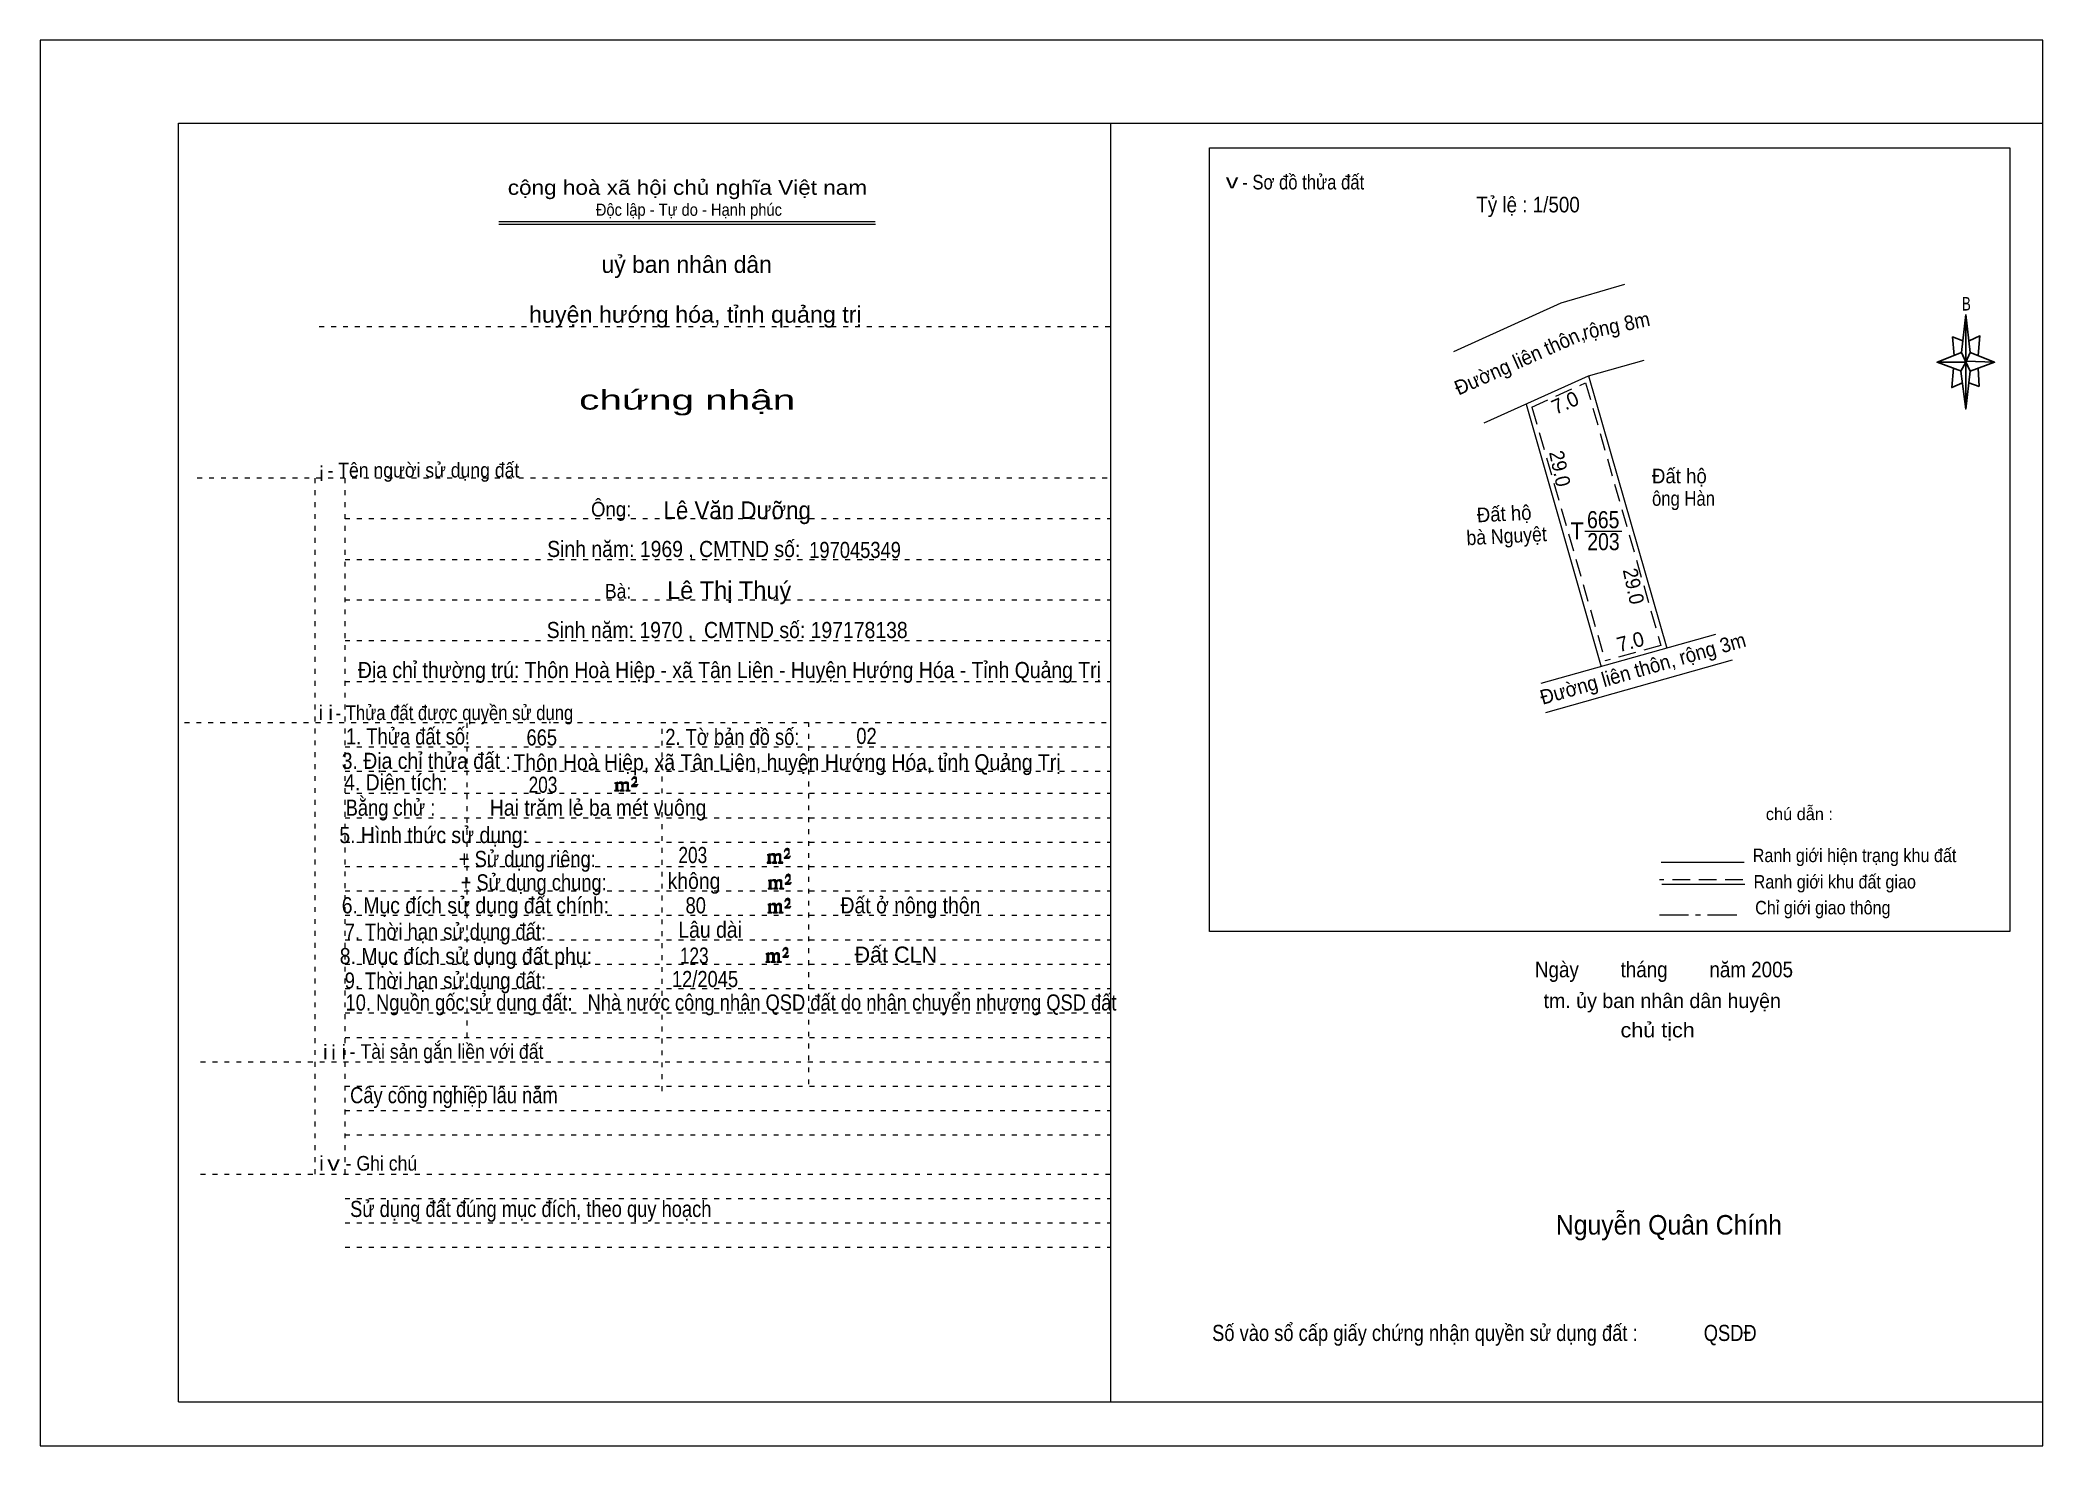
# Model space of a CAD drawing. Header units: centimetres. Extents: x 99.3 to 140.3, y -0.2 to 28.6.
import ezdxf
from ezdxf.enums import TextEntityAlignment as Align

# ---------------------------------------------------------------- set-up
doc = ezdxf.new("R2010")
doc.units = ezdxf.units.CM
doc.header["$LTSCALE"] = 0.12
for name, pattern in [('DOT_DASHED', [7.7, 5, -1.2, 0.3, -1.2]), ('DOTTED', [1.5, 0.3, -1.2]), ('MEDIUM_DASHED', [4.5, 3, -1.5])]:
    doc.linetypes.add(name, pattern=pattern)
for name, color, linetype, lineweight in [('1', 7, 'DOTTED', 13), ('2', 7, 'Continuous', 13), ('50', 7, 'Continuous', 13)]:
    doc.layers.add(name, color=color, linetype=linetype, lineweight=lineweight)
doc.layers.add('3', color=7, linetype='Continuous')
doc.layers.add('51', color=7, linetype='Continuous')

msp = doc.modelspace()

# ---------------------------------------------------------------- hatches: boundary and pattern name
at = {"layer": '50'}
for points in [[(111.1, 13.23), (111.1, 13.22), (111.1, 13.21), (111.08, 13.21), (111.07, 13.21), (111.07, 13.2), (111.16, 13.2), (111.16, 13.21), (111.15, 13.21), (111.14, 13.21), (111.14, 13.22), (111.14, 13.23), (111.14, 13.34), (111.14, 13.35), (111.15, 13.36), (111.17, 13.36), (111.18, 13.36), (111.19, 13.36), (111.2, 13.35), (111.22, 13.32), (111.22, 13.23), (111.2, 13.22), (111.2, 13.21), (111.19, 13.21), (111.18, 13.21), (111.18, 13.2), (111.27, 13.2), (111.27, 13.21), (111.26, 13.21), (111.25, 13.21), (111.25, 13.22), (111.25, 13.23), (111.25, 13.34), (111.27, 13.36), (111.28, 13.36), (111.29, 13.36), (111.32, 13.36), (111.32, 13.35), (111.33, 13.34), (111.33, 13.32), (111.33, 13.23), (111.33, 13.22), (111.32, 13.21), (111.32, 13.21), (111.3, 13.21), (111.3, 13.2), (111.39, 13.2), (111.39, 13.21), (111.38, 13.21), (111.37, 13.21), (111.36, 13.22), (111.36, 13.23), (111.36, 13.3), (111.36, 13.35), (111.36, 13.36), (111.35, 13.37), (111.33, 13.38), (111.3, 13.38), (111.29, 13.38), (111.27, 13.37), (111.24, 13.35), (111.24, 13.36), (111.23, 13.38), (111.22, 13.38), (111.2, 13.38), (111.18, 13.38), (111.17, 13.38), (111.15, 13.36), (111.14, 13.36), (111.14, 13.35), (111.14, 13.35), (111.14, 13.36), (111.14, 13.38), (111.07, 13.36), (111.07, 13.36), (111.08, 13.36), (111.1, 13.35), (111.1, 13.34), (111.1, 13.33)], [(111.52, 13.29), (111.55, 13.34), (111.55, 13.34), (111.54, 13.32), (111.52, 13.32), (111.51, 13.32), (111.46, 13.32), (111.49, 13.36), (111.5, 13.37), (111.52, 13.38), (111.52, 13.4), (111.52, 13.42), (111.52, 13.44), (111.52, 13.45), (111.52, 13.47), (111.51, 13.48), (111.5, 13.48), (111.49, 13.49), (111.48, 13.49), (111.46, 13.48), (111.46, 13.48), (111.45, 13.47), (111.44, 13.45), (111.42, 13.43), (111.44, 13.43), (111.44, 13.45), (111.45, 13.45), (111.46, 13.46), (111.48, 13.46), (111.49, 13.46), (111.5, 13.45), (111.51, 13.45), (111.51, 13.42), (111.51, 13.4), (111.49, 13.38), (111.49, 13.36), (111.48, 13.35), (111.42, 13.3), (111.42, 13.29)], [(114.22, 11.76), (114.22, 11.75), (114.22, 11.74), (114.21, 11.74), (114.2, 11.74), (114.2, 11.72), (114.28, 11.72), (114.28, 11.74), (114.27, 11.74), (114.26, 11.74), (114.26, 11.75), (114.26, 11.76), (114.26, 11.87), (114.26, 11.88), (114.27, 11.89), (114.3, 11.89), (114.31, 11.89), (114.32, 11.89), (114.33, 11.88), (114.34, 11.84), (114.34, 11.76), (114.33, 11.75), (114.33, 11.74), (114.32, 11.74), (114.31, 11.74), (114.31, 11.72), (114.4, 11.72), (114.4, 11.74), (114.38, 11.74), (114.37, 11.74), (114.37, 11.75), (114.37, 11.76), (114.37, 11.87), (114.4, 11.89), (114.41, 11.89), (114.42, 11.89), (114.44, 11.89), (114.44, 11.88), (114.45, 11.87), (114.45, 11.84), (114.45, 11.76), (114.45, 11.75), (114.44, 11.74), (114.44, 11.74), (114.43, 11.74), (114.43, 11.72), (114.52, 11.72), (114.52, 11.74), (114.5, 11.74), (114.49, 11.74), (114.48, 11.75), (114.48, 11.76), (114.48, 11.83), (114.48, 11.88), (114.48, 11.89), (114.47, 11.9), (114.45, 11.91), (114.43, 11.91), (114.42, 11.91), (114.4, 11.9), (114.36, 11.88), (114.36, 11.89), (114.35, 11.91), (114.34, 11.91), (114.33, 11.91), (114.31, 11.91), (114.3, 11.91), (114.27, 11.89), (114.26, 11.89), (114.26, 11.88), (114.26, 11.88), (114.26, 11.89), (114.26, 11.91), (114.2, 11.89), (114.2, 11.89), (114.21, 11.89), (114.22, 11.88), (114.22, 11.87), (114.22, 11.86)], [(114.65, 11.82), (114.67, 11.87), (114.67, 11.87), (114.66, 11.84), (114.65, 11.84), (114.64, 11.84), (114.58, 11.84), (114.62, 11.89), (114.63, 11.9), (114.65, 11.91), (114.65, 11.93), (114.65, 11.94), (114.65, 11.97), (114.65, 11.98), (114.65, 12), (114.64, 12.01), (114.63, 12.01), (114.62, 12.02), (114.6, 12.02), (114.58, 12.01), (114.58, 12.01), (114.57, 12), (114.56, 11.98), (114.55, 11.96), (114.56, 11.96), (114.56, 11.98), (114.57, 11.98), (114.58, 11.99), (114.6, 11.99), (114.62, 11.99), (114.63, 11.98), (114.64, 11.98), (114.64, 11.94), (114.64, 11.93), (114.62, 11.91), (114.62, 11.89), (114.6, 11.88), (114.55, 11.83), (114.55, 11.82)], [(114.24, 11.22), (114.24, 11.21), (114.24, 11.2), (114.23, 11.2), (114.22, 11.2), (114.22, 11.19), (114.31, 11.19), (114.31, 11.2), (114.3, 11.2), (114.28, 11.2), (114.28, 11.21), (114.28, 11.22), (114.28, 11.33), (114.28, 11.34), (114.3, 11.36), (114.32, 11.36), (114.33, 11.36), (114.34, 11.36), (114.35, 11.34), (114.36, 11.31), (114.36, 11.22), (114.35, 11.21), (114.35, 11.2), (114.34, 11.2), (114.33, 11.2), (114.33, 11.19), (114.42, 11.19), (114.42, 11.2), (114.41, 11.2), (114.4, 11.2), (114.4, 11.21), (114.4, 11.22), (114.4, 11.33), (114.42, 11.36), (114.43, 11.36), (114.44, 11.36), (114.46, 11.36), (114.46, 11.34), (114.47, 11.33), (114.47, 11.31), (114.47, 11.22), (114.47, 11.21), (114.46, 11.2), (114.46, 11.2), (114.45, 11.2), (114.45, 11.19), (114.54, 11.19), (114.54, 11.2), (114.53, 11.2), (114.52, 11.2), (114.5, 11.21), (114.5, 11.22), (114.5, 11.3), (114.5, 11.34), (114.5, 11.36), (114.49, 11.37), (114.47, 11.38), (114.45, 11.38), (114.44, 11.38), (114.42, 11.37), (114.38, 11.34), (114.38, 11.36), (114.37, 11.38), (114.36, 11.38), (114.35, 11.38), (114.33, 11.38), (114.32, 11.38), (114.3, 11.36), (114.28, 11.36), (114.28, 11.34), (114.28, 11.34), (114.28, 11.36), (114.28, 11.38), (114.22, 11.36), (114.22, 11.36), (114.23, 11.36), (114.24, 11.34), (114.24, 11.33), (114.24, 11.32)], [(114.67, 11.29), (114.69, 11.33), (114.69, 11.33), (114.68, 11.31), (114.67, 11.31), (114.66, 11.31), (114.6, 11.31), (114.64, 11.36), (114.65, 11.37), (114.67, 11.38), (114.67, 11.4), (114.67, 11.41), (114.67, 11.43), (114.67, 11.44), (114.67, 11.47), (114.66, 11.48), (114.65, 11.48), (114.64, 11.49), (114.63, 11.49), (114.6, 11.48), (114.6, 11.48), (114.59, 11.47), (114.58, 11.44), (114.57, 11.42), (114.58, 11.42), (114.58, 11.44), (114.59, 11.44), (114.6, 11.46), (114.63, 11.46), (114.64, 11.46), (114.65, 11.44), (114.66, 11.44), (114.66, 11.41), (114.66, 11.4), (114.64, 11.38), (114.64, 11.36), (114.63, 11.34), (114.57, 11.3), (114.57, 11.29)], [(114.23, 10.73), (114.23, 10.72), (114.23, 10.71), (114.22, 10.71), (114.21, 10.71), (114.21, 10.7), (114.3, 10.7), (114.3, 10.71), (114.29, 10.71), (114.27, 10.71), (114.27, 10.72), (114.27, 10.73), (114.27, 10.84), (114.27, 10.85), (114.29, 10.87), (114.31, 10.87), (114.32, 10.87), (114.33, 10.87), (114.34, 10.85), (114.35, 10.82), (114.35, 10.73), (114.34, 10.72), (114.34, 10.71), (114.33, 10.71), (114.32, 10.71), (114.32, 10.7), (114.41, 10.7), (114.41, 10.71), (114.4, 10.71), (114.39, 10.71), (114.39, 10.72), (114.39, 10.73), (114.39, 10.84), (114.41, 10.87), (114.42, 10.87), (114.43, 10.87), (114.45, 10.87), (114.45, 10.85), (114.46, 10.84), (114.46, 10.82), (114.46, 10.73), (114.46, 10.72), (114.45, 10.71), (114.45, 10.71), (114.44, 10.71), (114.44, 10.7), (114.53, 10.7), (114.53, 10.71), (114.52, 10.71), (114.51, 10.71), (114.49, 10.72), (114.49, 10.73), (114.49, 10.81), (114.49, 10.85), (114.49, 10.87), (114.48, 10.88), (114.46, 10.89), (114.44, 10.89), (114.43, 10.89), (114.41, 10.88), (114.37, 10.85), (114.37, 10.87), (114.36, 10.89), (114.35, 10.89), (114.34, 10.89), (114.32, 10.89), (114.31, 10.89), (114.29, 10.87), (114.27, 10.87), (114.27, 10.85), (114.27, 10.85), (114.27, 10.87), (114.27, 10.89), (114.21, 10.87), (114.21, 10.87), (114.22, 10.87), (114.23, 10.85), (114.23, 10.84), (114.23, 10.83)], [(114.66, 10.8), (114.68, 10.84), (114.68, 10.84), (114.67, 10.82), (114.66, 10.82), (114.65, 10.82), (114.59, 10.82), (114.63, 10.87), (114.64, 10.88), (114.66, 10.89), (114.66, 10.91), (114.66, 10.92), (114.66, 10.94), (114.66, 10.95), (114.66, 10.98), (114.65, 10.99), (114.64, 10.99), (114.63, 11), (114.62, 11), (114.59, 10.99), (114.59, 10.99), (114.58, 10.98), (114.57, 10.95), (114.56, 10.93), (114.57, 10.93), (114.57, 10.95), (114.58, 10.95), (114.59, 10.97), (114.62, 10.97), (114.63, 10.97), (114.64, 10.95), (114.65, 10.95), (114.65, 10.92), (114.65, 10.91), (114.63, 10.89), (114.63, 10.87), (114.62, 10.85), (114.56, 10.81), (114.56, 10.8)], [(114.19, 9.72), (114.19, 9.71), (114.19, 9.7), (114.18, 9.7), (114.17, 9.7), (114.17, 9.69), (114.26, 9.69), (114.26, 9.7), (114.25, 9.7), (114.23, 9.7), (114.23, 9.71), (114.23, 9.72), (114.23, 9.83), (114.23, 9.84), (114.25, 9.86), (114.27, 9.86), (114.28, 9.86), (114.29, 9.86), (114.3, 9.84), (114.31, 9.81), (114.31, 9.72), (114.3, 9.71), (114.3, 9.7), (114.29, 9.7), (114.28, 9.7), (114.28, 9.69), (114.37, 9.69), (114.37, 9.7), (114.36, 9.7), (114.35, 9.7), (114.35, 9.71), (114.35, 9.72), (114.35, 9.83), (114.37, 9.86), (114.38, 9.86), (114.39, 9.86), (114.41, 9.86), (114.41, 9.84), (114.42, 9.83), (114.42, 9.81), (114.42, 9.72), (114.42, 9.71), (114.41, 9.7), (114.41, 9.7), (114.4, 9.7), (114.4, 9.69), (114.49, 9.69), (114.49, 9.7), (114.48, 9.7), (114.47, 9.7), (114.45, 9.71), (114.45, 9.72), (114.45, 9.8), (114.45, 9.84), (114.45, 9.86), (114.44, 9.87), (114.42, 9.88), (114.4, 9.88), (114.39, 9.88), (114.37, 9.87), (114.33, 9.84), (114.33, 9.86), (114.32, 9.88), (114.31, 9.88), (114.3, 9.88), (114.28, 9.88), (114.27, 9.88), (114.25, 9.86), (114.23, 9.86), (114.23, 9.84), (114.23, 9.84), (114.23, 9.86), (114.23, 9.88), (114.17, 9.86), (114.17, 9.86), (114.18, 9.86), (114.19, 9.84), (114.19, 9.83), (114.19, 9.82)], [(114.62, 9.79), (114.64, 9.83), (114.64, 9.83), (114.63, 9.81), (114.62, 9.81), (114.61, 9.81), (114.55, 9.81), (114.59, 9.86), (114.6, 9.87), (114.62, 9.88), (114.62, 9.9), (114.62, 9.91), (114.62, 9.93), (114.62, 9.94), (114.62, 9.97), (114.61, 9.98), (114.6, 9.98), (114.59, 9.99), (114.58, 9.99), (114.55, 9.98), (114.55, 9.98), (114.54, 9.97), (114.53, 9.94), (114.52, 9.92), (114.53, 9.92), (114.53, 9.94), (114.54, 9.94), (114.55, 9.96), (114.58, 9.96), (114.59, 9.96), (114.6, 9.94), (114.61, 9.94), (114.61, 9.91), (114.61, 9.9), (114.59, 9.88), (114.59, 9.86), (114.58, 9.84), (114.52, 9.8), (114.52, 9.79)]]:
    msp.add_hatch(color=256, dxfattribs=at).paths.add_polyline_path(points)

# ---------------------------------------------------------------- linework, layer by layer
at = {"layer": '1', "linetype": 'Continuous'}
for p, q in [((102.14, 0.68), (102.14, 26.88)), ((102.14, 26.88), (140.34, 26.88)), ((121.24, 0.68), (121.24, 26.88)), ((140.34, 0.68), (140.34, 26.88)), ((108.7, 24.86), (116.41, 24.86)), ((108.7, 24.81), (116.42, 24.81)), ((102.14, 0.68), (140.34, 0.68))]:
    msp.add_line(p, q, dxfattribs=at)
at = {"layer": '1'}
for p, q in [((105.02, 22.71), (121.24, 22.71)), ((102.52, 19.61), (121.24, 19.61)), ((104.94, 5.35), (104.94, 19.61)), ((105.55, 5.35), (105.55, 19.61)), ((105.55, 18.78), (121.24, 18.78)), ((105.55, 17.94), (121.24, 17.94)), ((105.55, 17.11), (121.24, 17.11)), ((105.55, 16.28), (121.24, 16.28)), ((105.55, 15.44), (121.24, 15.44)), ((102.26, 14.6), (121.24, 14.6)), ((108.05, 8.15), (108.05, 14.6)), ((112.05, 7.05), (112.05, 14.6)), ((115.05, 7.19), (115.05, 14.6)), ((105.55, 14.1), (121.24, 14.1)), ((105.55, 13.6), (121.24, 13.6)), ((105.55, 13.15), (121.24, 13.15)), ((105.55, 12.65), (121.24, 12.65)), ((105.55, 12.15), (121.24, 12.15)), ((105.55, 11.65), (121.24, 11.65)), ((105.55, 11.15), (121.24, 11.15)), ((105.55, 10.65), (121.24, 10.65)), ((105.55, 10.15), (121.24, 10.15)), ((105.55, 9.65), (121.24, 9.65)), ((105.55, 9.15), (121.24, 9.15)), ((105.55, 8.65), (121.24, 8.65)), ((105.55, 8.15), (121.24, 8.15)), ((102.59, 7.65), (121.24, 7.65)), ((105.55, 7.15), (121.24, 7.15)), ((105.55, 6.65), (121.24, 6.65)), ((105.55, 6.15), (121.24, 6.15)), ((102.59, 5.35), (121.24, 5.35)), ((105.55, 4.85), (121.24, 4.85)), ((105.55, 4.35), (121.24, 4.35)), ((105.55, 3.85), (121.24, 3.85))]:
    msp.add_line(p, q, dxfattribs=at)
at = {"layer": '1', "linetype": 'Continuous'}
msp.add_lwpolyline([(99.3, -0.22), (140.34, -0.22), (140.34, 28.58), (99.3, 28.58)], close=True, dxfattribs=at)
at = {"layer": '2'}
for p, q in [((130.47, 23.2), (131.77, 23.58)), ((128.27, 22.2), (130.47, 23.2)), ((131.03, 21.7), (132.63, 16.12)), ((129.75, 21.12), (131.29, 15.74)), ((130.95, 18.52), (131.71, 18.52)), ((133.63, 16.4), (130.05, 15.4)), ((133.97, 15.88), (130.15, 14.8))]:
    msp.add_line(p, q, dxfattribs=at)
at = {"layer": '2', "linetype": 'MEDIUM_DASHED'}
for p, q in [((129.87, 21.06), (130.97, 21.56)), ((130.97, 21.56), (132.51, 16.18)), ((129.87, 21.06), (131.37, 15.86)), ((132.51, 16.18), (131.37, 15.86))]:
    msp.add_line(p, q, dxfattribs=at)
at = {"layer": '2'}
msp.add_lwpolyline([(123.26, 26.37), (139.66, 26.37), (139.66, 10.32), (123.26, 10.32)], close=True, dxfattribs=at)
msp.add_lwpolyline([(128.89, 20.74), (131.03, 21.7), (132.17, 22.02)], dxfattribs=at)
at = {"layer": '50', "lineweight": 25}
for p, q in [((138.67, 22.18), (138.76, 22.96)), ((138.85, 22.18), (139.35, 21.98)), ((138.67, 21.8), (138.17, 21.98)), ((138.85, 21.8), (138.76, 21.02)), ((139.01, 21.86), (139.03, 21.48)), ((139.03, 21.48), (138.82, 21.56))]:
    msp.add_line(p, q, dxfattribs=at)
at = {"layer": '50'}
for p, q in [((134.22, 11.73), (132.52, 11.73)), ((134.23, 11.28), (132.53, 11.28))]:
    msp.add_line(p, q, dxfattribs=at)
at = {"layer": '50', "linetype": 'MEDIUM_DASHED'}
msp.add_line((134.19, 11.38), (132.48, 11.38), dxfattribs=at)
at = {"layer": '50', "linetype": 'DOT_DASHED'}
msp.add_line((132.48, 10.66), (134.19, 10.66), dxfattribs=at)
at = {"layer": '50', "lineweight": 25}
for points in [[(138.76, 22.96), (138.85, 22.18), (138.76, 21.98)], [(138.76, 21.98), (138.17, 21.98), (138.67, 22.18), (138.85, 21.8), (139.35, 21.98), (138.76, 22)], [(138.76, 21.98), (138.76, 21.02), (138.66, 21.8)]]:
    msp.add_lwpolyline(points, close=True, dxfattribs=at)
for points in [[(138.76, 21.98), (138.67, 22.18), (138.17, 21.98)], [(138.7, 22.42), (138.49, 22.5), (138.52, 22.12)], [(138.83, 22.42), (139.05, 22.52), (139.01, 22.12)], [(138.51, 21.86), (138.47, 21.46), (138.69, 21.56)], [(138.76, 21.98), (138.85, 21.8), (139.35, 21.98)]]:
    msp.add_lwpolyline(points, dxfattribs=at)
at = {"layer": '50'}
for points in [[(111.1, 13.23), (111.1, 13.22), (111.1, 13.21), (111.08, 13.21), (111.07, 13.21), (111.07, 13.2), (111.16, 13.2), (111.16, 13.21), (111.15, 13.21), (111.14, 13.21), (111.14, 13.22), (111.14, 13.23), (111.14, 13.34), (111.14, 13.35), (111.15, 13.36), (111.17, 13.36), (111.18, 13.36), (111.19, 13.36), (111.2, 13.35), (111.22, 13.32), (111.22, 13.23), (111.2, 13.22), (111.2, 13.21), (111.19, 13.21), (111.18, 13.21), (111.18, 13.2), (111.27, 13.2), (111.27, 13.21), (111.26, 13.21), (111.25, 13.21), (111.25, 13.22), (111.25, 13.23), (111.25, 13.34), (111.27, 13.36), (111.28, 13.36), (111.29, 13.36), (111.32, 13.36), (111.32, 13.35), (111.33, 13.34), (111.33, 13.32), (111.33, 13.23), (111.33, 13.22), (111.32, 13.21), (111.32, 13.21), (111.3, 13.21), (111.3, 13.2), (111.39, 13.2), (111.39, 13.21), (111.38, 13.21), (111.37, 13.21), (111.36, 13.22), (111.36, 13.23), (111.36, 13.3), (111.36, 13.35), (111.36, 13.36), (111.35, 13.37), (111.33, 13.38), (111.3, 13.38), (111.29, 13.38), (111.27, 13.37), (111.24, 13.35), (111.24, 13.36), (111.23, 13.38), (111.22, 13.38), (111.2, 13.38), (111.18, 13.38), (111.17, 13.38), (111.15, 13.36), (111.14, 13.36), (111.14, 13.35), (111.14, 13.35), (111.14, 13.36), (111.14, 13.38), (111.07, 13.36), (111.07, 13.36), (111.08, 13.36), (111.1, 13.35), (111.1, 13.34), (111.1, 13.33)], [(111.52, 13.29), (111.55, 13.34), (111.55, 13.34), (111.54, 13.32), (111.52, 13.32), (111.51, 13.32), (111.46, 13.32), (111.49, 13.36), (111.5, 13.37), (111.52, 13.38), (111.52, 13.4), (111.52, 13.42), (111.52, 13.44), (111.52, 13.45), (111.52, 13.47), (111.51, 13.48), (111.5, 13.48), (111.49, 13.49), (111.48, 13.49), (111.46, 13.48), (111.46, 13.48), (111.45, 13.47), (111.44, 13.45), (111.42, 13.43), (111.44, 13.43), (111.44, 13.45), (111.45, 13.45), (111.46, 13.46), (111.48, 13.46), (111.49, 13.46), (111.5, 13.45), (111.51, 13.45), (111.51, 13.42), (111.51, 13.4), (111.49, 13.38), (111.49, 13.36), (111.48, 13.35), (111.42, 13.3), (111.42, 13.29)], [(114.22, 11.76), (114.22, 11.75), (114.22, 11.74), (114.21, 11.74), (114.2, 11.74), (114.2, 11.72), (114.28, 11.72), (114.28, 11.74), (114.27, 11.74), (114.26, 11.74), (114.26, 11.75), (114.26, 11.76), (114.26, 11.87), (114.26, 11.88), (114.27, 11.89), (114.3, 11.89), (114.31, 11.89), (114.32, 11.89), (114.33, 11.88), (114.34, 11.84), (114.34, 11.76), (114.33, 11.75), (114.33, 11.74), (114.32, 11.74), (114.31, 11.74), (114.31, 11.72), (114.4, 11.72), (114.4, 11.74), (114.38, 11.74), (114.37, 11.74), (114.37, 11.75), (114.37, 11.76), (114.37, 11.87), (114.4, 11.89), (114.41, 11.89), (114.42, 11.89), (114.44, 11.89), (114.44, 11.88), (114.45, 11.87), (114.45, 11.84), (114.45, 11.76), (114.45, 11.75), (114.44, 11.74), (114.44, 11.74), (114.43, 11.74), (114.43, 11.72), (114.52, 11.72), (114.52, 11.74), (114.5, 11.74), (114.49, 11.74), (114.48, 11.75), (114.48, 11.76), (114.48, 11.83), (114.48, 11.88), (114.48, 11.89), (114.47, 11.9), (114.45, 11.91), (114.43, 11.91), (114.42, 11.91), (114.4, 11.9), (114.36, 11.88), (114.36, 11.89), (114.35, 11.91), (114.34, 11.91), (114.33, 11.91), (114.31, 11.91), (114.3, 11.91), (114.27, 11.89), (114.26, 11.89), (114.26, 11.88), (114.26, 11.88), (114.26, 11.89), (114.26, 11.91), (114.2, 11.89), (114.2, 11.89), (114.21, 11.89), (114.22, 11.88), (114.22, 11.87), (114.22, 11.86)], [(114.65, 11.82), (114.67, 11.87), (114.67, 11.87), (114.66, 11.84), (114.65, 11.84), (114.64, 11.84), (114.58, 11.84), (114.62, 11.89), (114.63, 11.9), (114.65, 11.91), (114.65, 11.93), (114.65, 11.94), (114.65, 11.97), (114.65, 11.98), (114.65, 12), (114.64, 12.01), (114.63, 12.01), (114.62, 12.02), (114.6, 12.02), (114.58, 12.01), (114.58, 12.01), (114.57, 12), (114.56, 11.98), (114.55, 11.96), (114.56, 11.96), (114.56, 11.98), (114.57, 11.98), (114.58, 11.99), (114.6, 11.99), (114.62, 11.99), (114.63, 11.98), (114.64, 11.98), (114.64, 11.94), (114.64, 11.93), (114.62, 11.91), (114.62, 11.89), (114.6, 11.88), (114.55, 11.83), (114.55, 11.82)], [(114.24, 11.22), (114.24, 11.21), (114.24, 11.2), (114.23, 11.2), (114.22, 11.2), (114.22, 11.19), (114.31, 11.19), (114.31, 11.2), (114.3, 11.2), (114.28, 11.2), (114.28, 11.21), (114.28, 11.22), (114.28, 11.33), (114.28, 11.34), (114.3, 11.36), (114.32, 11.36), (114.33, 11.36), (114.34, 11.36), (114.35, 11.34), (114.36, 11.31), (114.36, 11.22), (114.35, 11.21), (114.35, 11.2), (114.34, 11.2), (114.33, 11.2), (114.33, 11.19), (114.42, 11.19), (114.42, 11.2), (114.41, 11.2), (114.4, 11.2), (114.4, 11.21), (114.4, 11.22), (114.4, 11.33), (114.42, 11.36), (114.43, 11.36), (114.44, 11.36), (114.46, 11.36), (114.46, 11.34), (114.47, 11.33), (114.47, 11.31), (114.47, 11.22), (114.47, 11.21), (114.46, 11.2), (114.46, 11.2), (114.45, 11.2), (114.45, 11.19), (114.54, 11.19), (114.54, 11.2), (114.53, 11.2), (114.52, 11.2), (114.5, 11.21), (114.5, 11.22), (114.5, 11.3), (114.5, 11.34), (114.5, 11.36), (114.49, 11.37), (114.47, 11.38), (114.45, 11.38), (114.44, 11.38), (114.42, 11.37), (114.38, 11.34), (114.38, 11.36), (114.37, 11.38), (114.36, 11.38), (114.35, 11.38), (114.33, 11.38), (114.32, 11.38), (114.3, 11.36), (114.28, 11.36), (114.28, 11.34), (114.28, 11.34), (114.28, 11.36), (114.28, 11.38), (114.22, 11.36), (114.22, 11.36), (114.23, 11.36), (114.24, 11.34), (114.24, 11.33), (114.24, 11.32)], [(114.67, 11.29), (114.69, 11.33), (114.69, 11.33), (114.68, 11.31), (114.67, 11.31), (114.66, 11.31), (114.6, 11.31), (114.64, 11.36), (114.65, 11.37), (114.67, 11.38), (114.67, 11.4), (114.67, 11.41), (114.67, 11.43), (114.67, 11.44), (114.67, 11.47), (114.66, 11.48), (114.65, 11.48), (114.64, 11.49), (114.63, 11.49), (114.6, 11.48), (114.6, 11.48), (114.59, 11.47), (114.58, 11.44), (114.57, 11.42), (114.58, 11.42), (114.58, 11.44), (114.59, 11.44), (114.6, 11.46), (114.63, 11.46), (114.64, 11.46), (114.65, 11.44), (114.66, 11.44), (114.66, 11.41), (114.66, 11.4), (114.64, 11.38), (114.64, 11.36), (114.63, 11.34), (114.57, 11.3), (114.57, 11.29)], [(114.23, 10.73), (114.23, 10.72), (114.23, 10.71), (114.22, 10.71), (114.21, 10.71), (114.21, 10.7), (114.3, 10.7), (114.3, 10.71), (114.29, 10.71), (114.27, 10.71), (114.27, 10.72), (114.27, 10.73), (114.27, 10.84), (114.27, 10.85), (114.29, 10.87), (114.31, 10.87), (114.32, 10.87), (114.33, 10.87), (114.34, 10.85), (114.35, 10.82), (114.35, 10.73), (114.34, 10.72), (114.34, 10.71), (114.33, 10.71), (114.32, 10.71), (114.32, 10.7), (114.41, 10.7), (114.41, 10.71), (114.4, 10.71), (114.39, 10.71), (114.39, 10.72), (114.39, 10.73), (114.39, 10.84), (114.41, 10.87), (114.42, 10.87), (114.43, 10.87), (114.45, 10.87), (114.45, 10.85), (114.46, 10.84), (114.46, 10.82), (114.46, 10.73), (114.46, 10.72), (114.45, 10.71), (114.45, 10.71), (114.44, 10.71), (114.44, 10.7), (114.53, 10.7), (114.53, 10.71), (114.52, 10.71), (114.51, 10.71), (114.49, 10.72), (114.49, 10.73), (114.49, 10.81), (114.49, 10.85), (114.49, 10.87), (114.48, 10.88), (114.46, 10.89), (114.44, 10.89), (114.43, 10.89), (114.41, 10.88), (114.37, 10.85), (114.37, 10.87), (114.36, 10.89), (114.35, 10.89), (114.34, 10.89), (114.32, 10.89), (114.31, 10.89), (114.29, 10.87), (114.27, 10.87), (114.27, 10.85), (114.27, 10.85), (114.27, 10.87), (114.27, 10.89), (114.21, 10.87), (114.21, 10.87), (114.22, 10.87), (114.23, 10.85), (114.23, 10.84), (114.23, 10.83)], [(114.66, 10.8), (114.68, 10.84), (114.68, 10.84), (114.67, 10.82), (114.66, 10.82), (114.65, 10.82), (114.59, 10.82), (114.63, 10.87), (114.64, 10.88), (114.66, 10.89), (114.66, 10.91), (114.66, 10.92), (114.66, 10.94), (114.66, 10.95), (114.66, 10.98), (114.65, 10.99), (114.64, 10.99), (114.63, 11), (114.62, 11), (114.59, 10.99), (114.59, 10.99), (114.58, 10.98), (114.57, 10.95), (114.56, 10.93), (114.57, 10.93), (114.57, 10.95), (114.58, 10.95), (114.59, 10.97), (114.62, 10.97), (114.63, 10.97), (114.64, 10.95), (114.65, 10.95), (114.65, 10.92), (114.65, 10.91), (114.63, 10.89), (114.63, 10.87), (114.62, 10.85), (114.56, 10.81), (114.56, 10.8)], [(114.19, 9.72), (114.19, 9.71), (114.19, 9.7), (114.18, 9.7), (114.17, 9.7), (114.17, 9.69), (114.26, 9.69), (114.26, 9.7), (114.25, 9.7), (114.23, 9.7), (114.23, 9.71), (114.23, 9.72), (114.23, 9.83), (114.23, 9.84), (114.25, 9.86), (114.27, 9.86), (114.28, 9.86), (114.29, 9.86), (114.3, 9.84), (114.31, 9.81), (114.31, 9.72), (114.3, 9.71), (114.3, 9.7), (114.29, 9.7), (114.28, 9.7), (114.28, 9.69), (114.37, 9.69), (114.37, 9.7), (114.36, 9.7), (114.35, 9.7), (114.35, 9.71), (114.35, 9.72), (114.35, 9.83), (114.37, 9.86), (114.38, 9.86), (114.39, 9.86), (114.41, 9.86), (114.41, 9.84), (114.42, 9.83), (114.42, 9.81), (114.42, 9.72), (114.42, 9.71), (114.41, 9.7), (114.41, 9.7), (114.4, 9.7), (114.4, 9.69), (114.49, 9.69), (114.49, 9.7), (114.48, 9.7), (114.47, 9.7), (114.45, 9.71), (114.45, 9.72), (114.45, 9.8), (114.45, 9.84), (114.45, 9.86), (114.44, 9.87), (114.42, 9.88), (114.4, 9.88), (114.39, 9.88), (114.37, 9.87), (114.33, 9.84), (114.33, 9.86), (114.32, 9.88), (114.31, 9.88), (114.3, 9.88), (114.28, 9.88), (114.27, 9.88), (114.25, 9.86), (114.23, 9.86), (114.23, 9.84), (114.23, 9.84), (114.23, 9.86), (114.23, 9.88), (114.17, 9.86), (114.17, 9.86), (114.18, 9.86), (114.19, 9.84), (114.19, 9.83), (114.19, 9.82)], [(114.62, 9.79), (114.64, 9.83), (114.64, 9.83), (114.63, 9.81), (114.62, 9.81), (114.61, 9.81), (114.55, 9.81), (114.59, 9.86), (114.6, 9.87), (114.62, 9.88), (114.62, 9.9), (114.62, 9.91), (114.62, 9.93), (114.62, 9.94), (114.62, 9.97), (114.61, 9.98), (114.6, 9.98), (114.59, 9.99), (114.58, 9.99), (114.55, 9.98), (114.55, 9.98), (114.54, 9.97), (114.53, 9.94), (114.52, 9.92), (114.53, 9.92), (114.53, 9.94), (114.54, 9.94), (114.55, 9.96), (114.58, 9.96), (114.59, 9.96), (114.6, 9.94), (114.61, 9.94), (114.61, 9.91), (114.61, 9.9), (114.59, 9.88), (114.59, 9.86), (114.58, 9.84), (114.52, 9.8), (114.52, 9.79)]]:
    msp.add_lwpolyline(points, close=True, dxfattribs=at)

# ---------------------------------------------------------------- texts
at = {"layer": '1'}
for s, height, width, p in [('cộng hoà xã hội chủ nghĩa Việt nam', 0.3, 1.15, (112.565, 25.41)), ('v', 0.3, 1.3, (123.725, 25.54)), ('- Sơ đồ thửa đất ', 0.3, 0.85, (125.23, 25.52)), ('Độc lập - Tự do - Hạnh phúc', 0.25, 0.9, (112.595, 24.98)), ('chứng nhận', 0.4, 1.55, (112.56, 21.01)), ('- Tên người sử dụng đất', 0.3, 0.9, (107.155, 19.62)), ('- Thửa đất được quyền sử dụng', 0.3, 0.85, (107.79, 14.65)), ('- Tài sản gắn liền với đất ', 0.3, 0.9, (107.68, 7.71)), ('v', 0.3, 1.3, (105.315, 5.42)), ('- Ghi chú', 0.3, 0.9, (106.295, 5.42))]:
    msp.add_text(s, height=height, dxfattribs=dict(at, width=width)).set_placement(p, align=Align.CENTER)
for s, height, p in [('uỷ ban nhân dân', 0.35, (112.55, 23.81)), ('i', 0.3, (105.065, 19.55)), ('i', 0.3, (105.055, 14.65)), ('i', 0.3, (105.255, 14.65)), ('i', 0.3, (105.145, 7.7)), ('i', 0.3, (105.315, 7.69)), ('i', 0.3, (105.525, 7.7)), ('i', 0.3, (105.065, 5.42))]:
    msp.add_text(s, height=height, dxfattribs=at).set_placement(p, align=Align.CENTER)
at = {"layer": '2'}
for s, height, rotation, width, p in [('Đường liên thôn, ', 0.2999, 24, 0.95, (129.719, 21.898)), (' rộng 8m', 0.3, 12, 0.95, (131.574, 22.574)), ('29.0', 0.2999, 282, 0.95, (130.296, 19.771)), ('Đất hộ', 0.2998, 3, 0.95, (129.307, 18.728)), ('bà Nguyệt', 0.2999, 3, 0.9, (129.357, 18.273)), ('29.0', 0.3, 282, 0.95, (131.806, 17.361)), ('Đường liên thôn, rộng 3m', 0.3, 16, 0.95, (132.184, 15.562))]:
    msp.add_text(s, height=height, rotation=rotation, dxfattribs=dict(at, width=width)).set_placement(p, align=Align.CENTER)
for height, rotation, p in [(0.2999, 24, (130.609, 21.014)), (0.3, 15, (131.926, 16.111))]:
    msp.add_text('7.0', height=height, rotation=rotation, dxfattribs=at).set_placement(p, align=Align.CENTER)
for s, height, width, p in [('Đất hộ', 0.3, 0.95, (132.89, 19.5)), ('ông Hàn', 0.3, 0.85, (132.975, 19.04)), ('665', 0.35, 0.85, (131.33, 18.58)), ('T', 0.35, 0.95, (130.795, 18.35)), ('203', 0.35, 0.85, (131.335, 18.13))]:
    msp.add_text(s, height=height, dxfattribs=dict(at, width=width)).set_placement(p, align=Align.CENTER)
at = {"layer": '3', "width": 0.85}
msp.add_text('02', height=0.33, dxfattribs=at).set_placement((116.235, 14.16), align=Align.CENTER)
at = {"layer": '50'}
for s, height, width, p in [('  huyện hướng hóa, tỉnh quảng trị', 0.34, 1.05, (112.595, 22.79)), ('B', 0.276, 0.75, (138.77, 23.04)), ('Ông: ', 0.3, 0.95, (111.055, 18.82)), ('Lê Văn Dưỡng', 0.36, 0.95, (113.585, 18.77)), ('Sinh năm: 1969 , CMTND số: ', 0.33, 0.9, (112.34, 17.99)), ('197045349', 0.33, 0.85, (116, 17.97)), ('Bà: ', 0.3, 0.9, (111.195, 17.14)), ('Sinh năm: 1970 ,  CMTND số: 197178138', 0.33, 0.9, (113.38, 16.33)), ('Địa chỉ thường trú: Thôn Hoà Hiệp - xã Tân Liên - Huyện Hướng Hóa - Tỉnh Quảng Trị', 0.33, 0.9, (113.425, 15.51)), ('1. Thửa đất số:  ', 0.33, 0.85, (106.945, 14.15)), ('665', 0.33, 0.85, (109.58, 14.13)), ('2. Tờ bản đồ số:  ', 0.33, 0.85, (113.59, 14.14)), ('3. Địa chỉ thửa đất : ', 0.33, 0.9, (107.27, 13.65)), ('Thôn Hoà Hiệp, xã Tân Liên, huyện Hướng Hóa, tỉnh Quảng Trị', 0.33, 0.9, (114.605, 13.62)), ('4. Diện tích: ', 0.33, 0.9, (106.645, 13.21)), ('203', 0.33, 0.8, (109.605, 13.16)), ('Bằng chử :', 0.33, 0.85, (106.48, 12.69)), ('Hai trăm lẻ ba mét vuông', 0.33, 0.9, (110.735, 12.69)), ('5. Hình thức sử dụng:', 0.33, 0.9, (107.365, 12.13)), ('+ Sử dụng riêng:', 0.33, 0.85, (109.285, 11.64)), ('203', 0.33, 0.8, (112.675, 11.72)), ('Ranh giới hiện trạng khu đất', 0.275, 0.9, (136.48, 11.74)), ('+ Sử dụng chung:', 0.33, 0.85, (109.415, 11.16)), ('không', 0.33, 0.9, (112.7, 11.19)), ('Ranh giới khu đất giao', 0.275, 0.9, (136.075, 11.2)), ('6. Mục đích sử dụng đất chính:', 0.33, 0.9, (108.22, 10.69)), ('80', 0.33, 0.85, (112.735, 10.69)), ('Đất ở nông thôn', 0.33, 0.9, (117.135, 10.69)), ('Chỉ giới giao thông', 0.275, 0.9, (135.83, 10.67)), ('7. Thời hạn sử dụng đất:', 0.33, 0.85, (107.605, 10.15)), ('Lâu dài', 0.33, 0.9, (113.03, 10.19)), ('8. Mục đích sử dụng đất phụ:', 0.33, 0.9, (108.025, 9.65)), ('123', 0.33, 0.8, (112.705, 9.66)), ('9. Thời hạn sử dụng đất:', 0.33, 0.85, (107.605, 9.15)), ('12/2045', 0.33, 0.85, (112.925, 9.18)), ('Ngày        tháng        năm 2005', 0.32, 0.9, (132.575, 9.38)), ('10. Nguồn gốc sử dụng đất:', 0.33, 0.85, (107.885, 8.7)), ('Nhà nước công nhận QSD đất do nhận chuyển nhượng QSD đất ', 0.33, 0.85, (115.99, 8.7)), ('chủ tịch', 0.3, 1.1, (132.445, 8.15)), ('Cây công nghiệp lâu năm', 0.33, 0.85, (107.78, 6.8)), ('Sử dụng đất đúng mục đích, theo quy hoạch', 0.33, 0.85, (109.355, 4.47)), ('Nguyễn Quân Chính', 0.4, 0.95, (132.675, 4.11)), ('Số vào sổ cấp giấy chứng nhận quyền sử dụng đất :             QSDĐ', 0.33, 0.85, (128.895, 1.93))]:
    msp.add_text(s, height=height, dxfattribs=dict(at, width=width)).set_placement(p, align=Align.CENTER)
for s, height, p in [('Lê Thị Thuý', 0.36, (113.42, 17.13)), ('chú dẫn :', 0.25, (135.35, 12.6)), ('Đất CLN', 0.33, (116.835, 9.68)), ('tm. ủy ban nhân dân huyện ', 0.3, (132.595, 8.75))]:
    msp.add_text(s, height=height, dxfattribs=at).set_placement(p, align=Align.CENTER)
at = {"layer": '51', "width": 0.9}
msp.add_text('Tỷ lệ : 1/500', height=0.32, dxfattribs=at).set_placement((128.73, 25.05))

doc.saveas('drawing.dxf')
